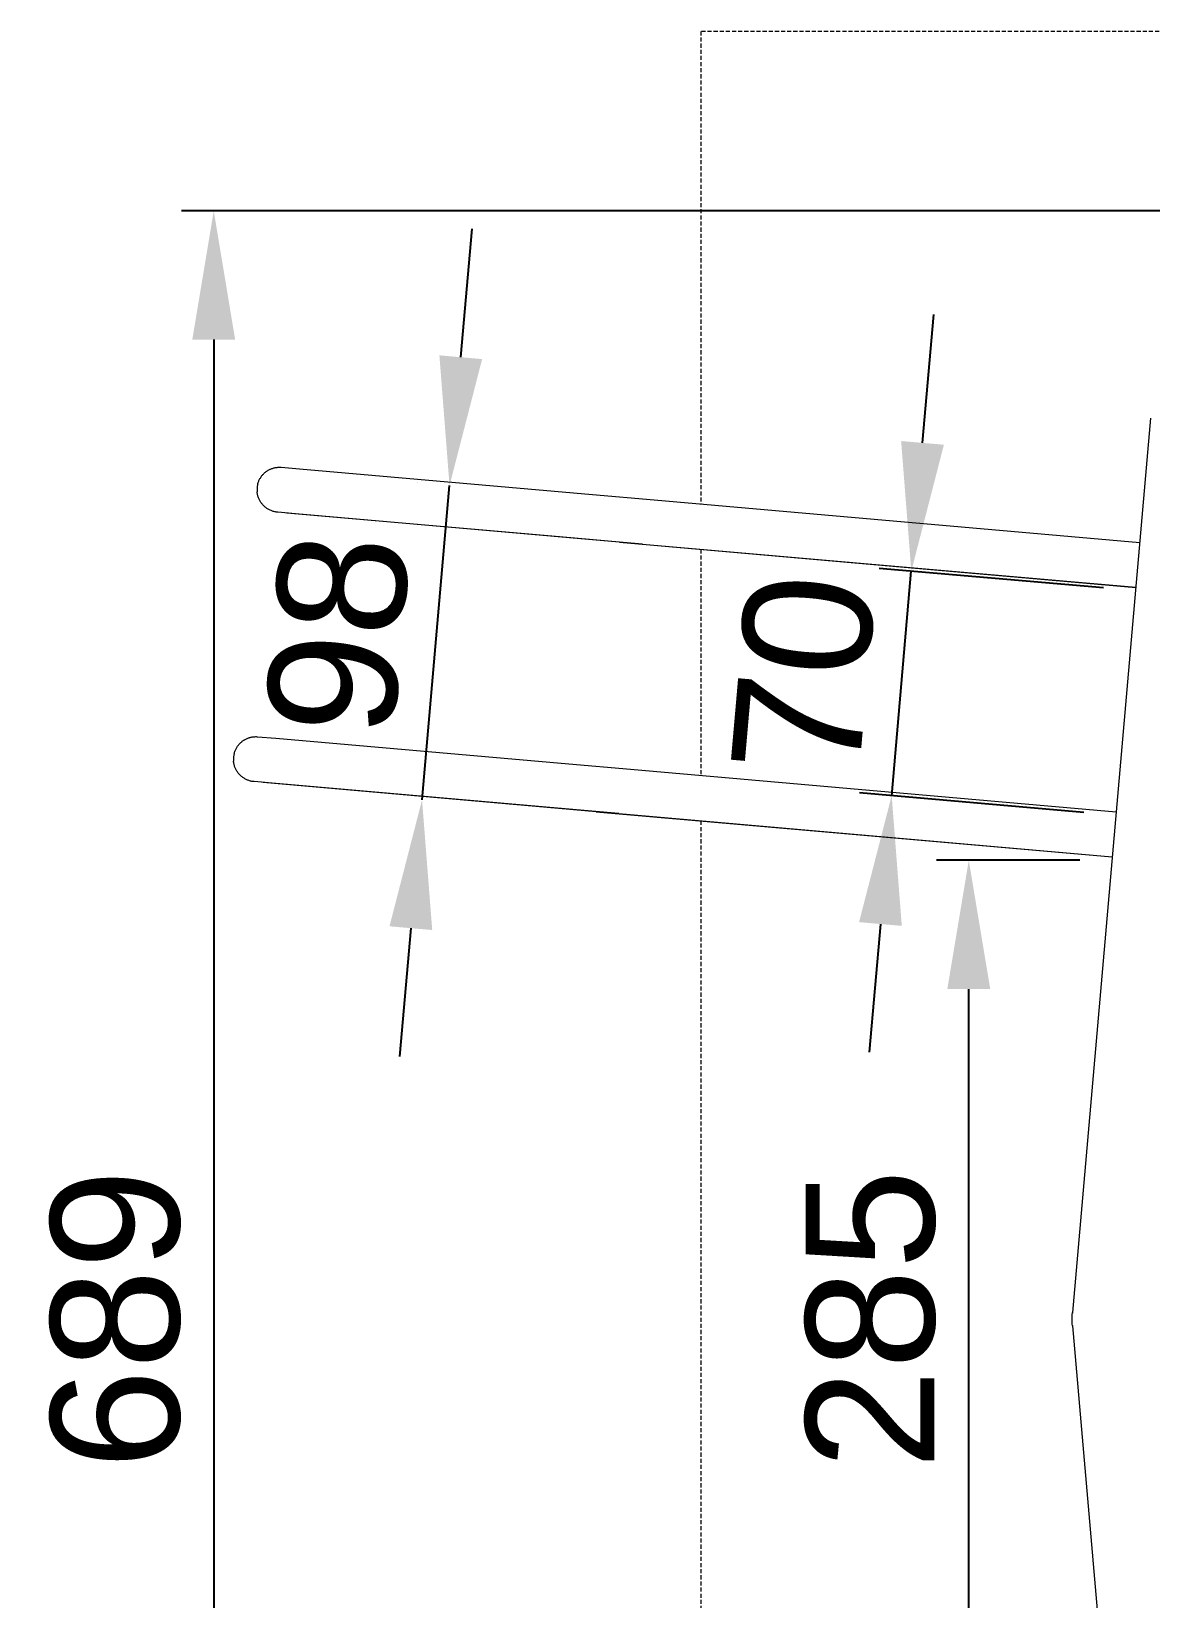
# Model space of a CAD drawing. Header units: millimetres. Extents: x -279 to 4999, y 61 to 3536.
# Drawn here: x -279.2 to 68.6, y 1614.9 to 2101.7 of the extents above; entities that cross this region are included whole.
import ezdxf

# ---------------------------------------------------------------- set-up
doc = ezdxf.new("R2010")
doc.units = ezdxf.units.MM
doc.linetypes.add('HIDDEN', pattern=[1.905, 1.27, -0.635])
for name, color, linetype, lineweight in [('ZANO_R', 7, 'Continuous', 0), ('ZANO_R_przerywana', 7, 'HIDDEN', 0), ('ZANO_W', 1, 'Continuous', 0)]:
    doc.layers.add(name, color=color, linetype=linetype, lineweight=lineweight)
doc.styles.add('Arial', font='arial.ttf')
doc.styles.get("Standard").update_dxf_attribs({"font": 'ARIALUNI.TTF'})
doc.dimstyles.new('pl i ang', dxfattribs={"dimtxt": 50, "dimasz": 50, "dimexe": 1.25, "dimexo": 0.625, "dimgap": 10, "dimtad": 1, "dimtoh": 1, "dimtxsty": 'Standard', "dimcen": 2.5, "dimclrd": 1, "dimclre": 1, "dimclrt": 1, "dimadec": 0, "dimazin": 0, "dimtfac": 1, "dimtmove": 0, "dimatfit": 3, "dimfxl": 1, "dimarcsym": 1})

# ---------------------------------------------------------------- blocks, each defined once
blk = doc.blocks.new('*D422')
at = {"layer": 'ZANO_W', "color": 1, "lineweight": -2}
for p, q in [((85.53, 2045.99), (-232.53, 2045.99)), ((-222.53, 2005.99), (-222.53, 1397.44)), ((86.36, 1357.44), (-232.53, 1357.44))]:
    blk.add_line(p, q, dxfattribs=at)
at = {"layer": 'ZANO_W', "color": 1}
for points in [[(-215.87, 2005.99), (-229.2, 2005.99), (-222.53, 2045.99)], [(-229.2, 1397.44), (-215.87, 1397.44), (-222.53, 1357.44)]]:
    blk.add_solid(points, dxfattribs=at)
at = {"layer": 'ZANO_W', "color": 1, "insert": (-252.96, 1701.71), "char_height": 40, "attachment_point": 5, "rotation": 90, "style": 'Arial'}
blk.add_mtext('689', dxfattribs=at)
blk = doc.blocks.new('*D423')
at = {"layer": 'ZANO_W', "color": 1, "lineweight": -2}
for p, q in [((-2.3, 1973.9), (1.19, 2013.75)), ((53.93, 1928.83), (-15.74, 1934.92)), ((-11.88, 1864.32), (-5.78, 1934.05)), ((47.83, 1859.09), (-21.84, 1865.19)), ((-15.37, 1824.47), (-18.85, 1784.62))]:
    blk.add_line(p, q, dxfattribs=at)
at = {"layer": 'ZANO_W', "color": 1}
for points in [[(-8.94, 1974.48), (4.35, 1973.32), (-5.78, 1934.05)], [(-8.73, 1823.89), (-22.01, 1825.05), (-11.88, 1864.32)]]:
    blk.add_solid(points, dxfattribs=at)
at = {"layer": 'ZANO_W', "color": 1, "insert": (-39.14, 1901.84), "char_height": 40, "attachment_point": 5, "rotation": 85, "style": 'Arial'}
blk.add_mtext('70', dxfattribs=at)
blk = doc.blocks.new('*D424')
at = {"layer": 'ZANO_W', "color": 1, "lineweight": -2}
for p, q in [((-145.77, 2000.5), (-142.28, 2040.35)), ((-159.22, 1961.53), (-159.22, 1961.53)), ((-157.8, 1863.03), (-149.26, 1960.66)), ((-167.76, 1863.9), (-167.76, 1863.9)), ((-161.28, 1823.18), (-164.77, 1783.33))]:
    blk.add_line(p, q, dxfattribs=at)
at = {"layer": 'ZANO_W', "color": 1}
for points in [[(-152.41, 2001.09), (-139.13, 1999.92), (-149.26, 1960.66)], [(-154.64, 1822.6), (-167.92, 1823.76), (-157.8, 1863.03)]]:
    blk.add_solid(points, dxfattribs=at)
at = {"layer": 'ZANO_W', "color": 1, "insert": (-183.83, 1914.49), "char_height": 40, "attachment_point": 5, "rotation": 85, "style": 'Arial'}
blk.add_mtext('98', dxfattribs=at)
blk = doc.blocks.new('*D425')
at = {"layer": 'ZANO_W', "color": 1, "lineweight": -2}
for p, q in [((46.58, 1844.27), (2.08, 1844.27)), ((12.08, 1599.16), (12.08, 1804.27)), ((46.58, 1559.16), (2.08, 1559.16))]:
    blk.add_line(p, q, dxfattribs=at)
at = {"layer": 'ZANO_W', "color": 1}
for points in [[(18.75, 1804.27), (5.42, 1804.27), (12.08, 1844.27)], [(5.42, 1599.16), (18.75, 1599.16), (12.08, 1559.16)]]:
    blk.add_solid(points, dxfattribs=at)
at = {"layer": 'ZANO_W', "color": 1, "insert": (-18.34, 1701.72), "char_height": 40, "attachment_point": 5, "rotation": 90, "style": 'Arial'}
blk.add_mtext('285', dxfattribs=at)

msp = doc.modelspace()

# ---------------------------------------------------------------- linework, layer by layer
at = {"layer": 'ZANO_R'}
for p, q in [((68.59, 1981.59), (44.29, 1703.82)), ((-208.71, 1961.57), (-208.64, 1961.78)), ((-208.64, 1961.78), (-208.56, 1961.99)), ((-208.56, 1961.99), (-208.47, 1962.19)), ((-208.47, 1962.19), (-208.38, 1962.4)), ((-208.38, 1962.4), (-208.27, 1962.6)), ((-208.27, 1962.6), (-208.17, 1962.79)), ((-208.17, 1962.79), (-208.05, 1962.99)), ((-208.05, 1962.99), (-207.93, 1963.18)), ((-207.93, 1963.18), (-207.81, 1963.36)), ((-207.81, 1963.36), (-207.67, 1963.55)), ((-207.67, 1963.55), (-207.54, 1963.72)), ((-207.54, 1963.72), (-207.4, 1963.89)), ((-207.4, 1963.89), (-207.25, 1964.06)), ((-207.25, 1964.06), (-207.1, 1964.22)), ((-207.1, 1964.22), (-206.93, 1964.39)), ((-206.93, 1964.39), (-206.75, 1964.55)), ((-206.75, 1964.55), (-206.62, 1964.67)), ((-206.62, 1964.67), (-206.48, 1964.78)), ((-206.48, 1964.78), (-206.34, 1964.9)), ((-206.34, 1964.9), (-206.19, 1965)), ((-206.19, 1965), (-206.04, 1965.11)), ((-206.04, 1965.11), (-205.89, 1965.21)), ((-205.89, 1965.21), (-205.74, 1965.31)), ((-205.74, 1965.31), (-205.59, 1965.4)), ((-205.59, 1965.4), (-205.4, 1965.5)), ((-205.4, 1965.5), (-205.22, 1965.6)), ((-205.22, 1965.6), (-205.03, 1965.69)), ((-205.03, 1965.69), (-204.84, 1965.77)), ((-204.84, 1965.77), (-204.64, 1965.85)), ((-204.64, 1965.85), (-204.45, 1965.93)), ((-204.45, 1965.93), (-204.25, 1965.99)), ((-204.25, 1965.99), (-204.05, 1966.06)), ((-204.05, 1966.06), (-203.85, 1966.11)), ((-203.85, 1966.11), (-203.64, 1966.16)), ((-203.64, 1966.16), (-203.44, 1966.21)), ((-203.44, 1966.21), (-203.23, 1966.25)), ((-203.23, 1966.25), (-203.02, 1966.28)), ((-203.02, 1966.28), (-202.81, 1966.3)), ((-202.81, 1966.3), (-202.6, 1966.32)), ((-202.6, 1966.32), (-202.39, 1966.33)), ((-202.39, 1966.33), (-202.18, 1966.34)), ((-202.18, 1966.34), (-201.98, 1966.34)), ((-201.98, 1966.34), (-201.77, 1966.33)), ((-201.77, 1966.33), (-201.56, 1966.32)), ((-201.56, 1966.32), (-195.88, 1965.83)), ((-195.88, 1965.83), (-102.44, 1957.67)), ((-209.07, 1959.71), (-209.08, 1959.47)), ((-209.08, 1959.47), (-209.08, 1959.22)), ((-209.08, 1959.22), (-209.07, 1958.98)), ((-209.05, 1959.95), (-209.07, 1959.71)), ((-209.07, 1958.98), (-209.05, 1958.74)), ((-209.03, 1960.19), (-209.05, 1959.95)), ((-209.03, 1958.5), (-209.05, 1958.74)), ((-208.99, 1960.43), (-209.03, 1960.19)), ((-208.99, 1958.26), (-209.03, 1958.5)), ((-208.95, 1960.67), (-208.99, 1960.43)), ((-208.95, 1958.03), (-208.99, 1958.26)), ((-208.9, 1960.91), (-208.95, 1960.67)), ((-208.9, 1957.79), (-208.95, 1958.03)), ((-208.84, 1961.14), (-208.9, 1960.91)), ((-208.85, 1957.56), (-208.9, 1957.79)), ((-208.78, 1957.33), (-208.85, 1957.56)), ((-208.84, 1961.14), (-208.78, 1961.36)), ((-208.78, 1961.36), (-208.71, 1961.57)), ((-208.71, 1957.1), (-208.78, 1957.33)), ((-208.63, 1956.88), (-208.71, 1957.1)), ((-102.44, 1957.67), (-88.11, 1956.41)), ((-208.54, 1956.65), (-208.63, 1956.88)), ((-208.45, 1956.43), (-208.54, 1956.65)), ((-208.34, 1956.22), (-208.45, 1956.43)), ((-208.23, 1956), (-208.34, 1956.22)), ((-208.11, 1955.8), (-208.23, 1956)), ((-207.99, 1955.59), (-208.11, 1955.8)), ((-207.86, 1955.39), (-207.99, 1955.59)), ((-207.72, 1955.2), (-207.86, 1955.39)), ((-207.57, 1955), (-207.72, 1955.2)), ((-207.42, 1954.82), (-207.57, 1955)), ((-207.26, 1954.64), (-207.42, 1954.82)), ((-207.1, 1954.46), (-207.26, 1954.64)), ((-206.93, 1954.3), (-207.1, 1954.46)), ((-206.75, 1954.13), (-206.93, 1954.3)), ((-206.57, 1953.97), (-206.75, 1954.13)), ((-206.39, 1953.82), (-206.57, 1953.97)), ((-206.2, 1953.68), (-206.39, 1953.82)), ((-206, 1953.54), (-206.2, 1953.68)), ((-205.8, 1953.41), (-206, 1953.54)), ((-205.59, 1953.29), (-205.8, 1953.41)), ((-205.38, 1953.17), (-205.59, 1953.29)), ((-205.17, 1953.06), (-205.38, 1953.17)), ((-204.95, 1952.96), (-205.17, 1953.06)), ((-204.73, 1952.86), (-204.95, 1952.96)), ((-204.51, 1952.78), (-204.73, 1952.86)), ((-204.29, 1952.7), (-204.51, 1952.78)), ((-204.06, 1952.63), (-204.29, 1952.7)), ((-203.83, 1952.56), (-204.06, 1952.63)), ((-203.59, 1952.51), (-203.83, 1952.56)), ((-203.36, 1952.46), (-203.59, 1952.51)), ((-203.12, 1952.42), (-203.36, 1952.46)), ((-202.88, 1952.39), (-203.12, 1952.42)), ((-202.65, 1952.36), (-202.88, 1952.39)), ((-197.09, 1951.88), (-202.65, 1952.36)), ((-115.12, 1944.67), (-199.82, 1952.11)), ((-88.11, 1956.41), (65.21, 1943)), ((-103.66, 1943.72), (-197.09, 1951.88)), ((-96.4, 1943.03), (-115.12, 1944.67)), ((-89.33, 1942.47), (-103.66, 1943.72)), ((-96.4, 1943.03), (63.99, 1929)), ((-89.33, 1942.47), (63.99, 1929.05)), ((-215.6, 1878.92), (-215.49, 1879.11)), ((-215.49, 1879.11), (-215.37, 1879.31)), ((-215.37, 1879.31), (-215.25, 1879.5)), ((-215.25, 1879.5), (-215.13, 1879.68)), ((-215.13, 1879.68), (-215, 1879.86)), ((-215, 1879.86), (-214.86, 1880.04)), ((-214.86, 1880.04), (-214.72, 1880.21)), ((-214.72, 1880.21), (-214.57, 1880.38)), ((-214.57, 1880.38), (-214.42, 1880.54)), ((-214.42, 1880.54), (-214.25, 1880.71)), ((-214.25, 1880.71), (-214.07, 1880.87)), ((-214.07, 1880.87), (-213.94, 1880.99)), ((-213.94, 1880.99), (-213.8, 1881.1)), ((-213.8, 1881.1), (-213.66, 1881.22)), ((-213.66, 1881.22), (-213.51, 1881.32)), ((-213.51, 1881.32), (-213.36, 1881.43)), ((-213.36, 1881.43), (-213.21, 1881.53)), ((-213.21, 1881.53), (-213.06, 1881.63)), ((-213.06, 1881.63), (-212.91, 1881.72)), ((-212.91, 1881.72), (-212.72, 1881.82)), ((-212.72, 1881.82), (-212.54, 1881.92)), ((-212.54, 1881.92), (-212.35, 1882.01)), ((-212.35, 1882.01), (-212.16, 1882.09)), ((-212.16, 1882.09), (-211.97, 1882.17)), ((-211.97, 1882.17), (-211.77, 1882.25)), ((-211.77, 1882.25), (-211.57, 1882.31)), ((-211.57, 1882.31), (-211.37, 1882.38)), ((-211.37, 1882.38), (-211.17, 1882.43)), ((-211.17, 1882.43), (-210.96, 1882.48)), ((-210.96, 1882.48), (-210.76, 1882.53)), ((-210.76, 1882.53), (-210.55, 1882.56)), ((-210.55, 1882.56), (-210.34, 1882.6)), ((-210.34, 1882.6), (-210.13, 1882.62)), ((-210.13, 1882.62), (-209.92, 1882.64)), ((-209.92, 1882.64), (-209.71, 1882.65)), ((-209.71, 1882.65), (-209.5, 1882.66)), ((-209.5, 1882.66), (-209.3, 1882.66)), ((-209.3, 1882.66), (-209.09, 1882.65)), ((-209.09, 1882.65), (-208.88, 1882.64)), ((-208.88, 1882.64), (-203.2, 1882.15)), ((-203.2, 1882.15), (-109.77, 1873.99)), ((-216.39, 1876.03), (-216.4, 1875.79)), ((-216.4, 1875.79), (-216.4, 1875.54)), ((-216.4, 1875.54), (-216.39, 1875.3)), ((-216.37, 1876.27), (-216.39, 1876.03)), ((-216.39, 1875.3), (-216.37, 1875.06)), ((-216.35, 1876.51), (-216.37, 1876.27)), ((-216.35, 1874.82), (-216.37, 1875.06)), ((-216.31, 1876.75), (-216.35, 1876.51)), ((-216.32, 1874.58), (-216.35, 1874.82)), ((-216.27, 1874.35), (-216.32, 1874.58)), ((-216.27, 1876.99), (-216.31, 1876.75)), ((-216.22, 1877.23), (-216.27, 1876.99)), ((-216.23, 1874.11), (-216.27, 1874.35)), ((-216.16, 1877.46), (-216.22, 1877.23)), ((-216.16, 1877.46), (-216.1, 1877.68)), ((-216.1, 1877.68), (-216.03, 1877.89)), ((-216.03, 1877.89), (-215.96, 1878.1)), ((-215.96, 1878.1), (-215.88, 1878.31)), ((-215.88, 1878.31), (-215.79, 1878.51)), ((-215.79, 1878.51), (-215.7, 1878.72)), ((-215.7, 1878.72), (-215.6, 1878.92)), ((-216.17, 1873.88), (-216.23, 1874.11)), ((-216.1, 1873.65), (-216.17, 1873.88)), ((-216.03, 1873.42), (-216.1, 1873.65)), ((-215.95, 1873.2), (-216.03, 1873.42)), ((-215.86, 1872.97), (-215.95, 1873.2)), ((-215.77, 1872.75), (-215.86, 1872.97)), ((-215.66, 1872.54), (-215.77, 1872.75)), ((-215.55, 1872.32), (-215.66, 1872.54)), ((-215.43, 1872.12), (-215.55, 1872.32)), ((-215.31, 1871.91), (-215.43, 1872.12)), ((-215.18, 1871.71), (-215.31, 1871.91)), ((-215.04, 1871.51), (-215.18, 1871.71)), ((-214.89, 1871.32), (-215.04, 1871.51)), ((-214.74, 1871.14), (-214.89, 1871.32)), ((-214.58, 1870.96), (-214.74, 1871.14)), ((-214.42, 1870.78), (-214.58, 1870.96)), ((-214.25, 1870.61), (-214.42, 1870.78)), ((-214.08, 1870.45), (-214.25, 1870.61)), ((-213.89, 1870.29), (-214.08, 1870.45)), ((-213.71, 1870.14), (-213.89, 1870.29)), ((-213.52, 1870), (-213.71, 1870.14)), ((-213.32, 1869.86), (-213.52, 1870)), ((-213.12, 1869.73), (-213.32, 1869.86)), ((-212.91, 1869.61), (-213.12, 1869.73)), ((-212.71, 1869.49), (-212.91, 1869.61)), ((-212.49, 1869.38), (-212.71, 1869.49)), ((-212.28, 1869.28), (-212.49, 1869.38)), ((-212.06, 1869.18), (-212.28, 1869.28)), ((-109.77, 1873.99), (-95.43, 1872.73)), ((-95.43, 1872.73), (57.89, 1859.32)), ((-211.83, 1869.1), (-212.06, 1869.18)), ((-211.61, 1869.02), (-211.83, 1869.1)), ((-211.38, 1868.95), (-211.61, 1869.02)), ((-211.15, 1868.88), (-211.38, 1868.95)), ((-210.91, 1868.83), (-211.15, 1868.88)), ((-210.68, 1868.78), (-210.91, 1868.83)), ((-210.44, 1868.74), (-210.68, 1868.78)), ((-210.2, 1868.71), (-210.44, 1868.74)), ((-209.97, 1868.68), (-210.2, 1868.71)), ((-204.42, 1868.2), (-209.97, 1868.68)), ((-122.44, 1860.99), (-207.14, 1868.43)), ((-110.98, 1860.04), (-204.42, 1868.2)), ((-103.72, 1859.35), (-122.44, 1860.99)), ((-96.65, 1858.79), (-110.98, 1860.04)), ((-103.72, 1859.35), (56.67, 1845.32)), ((-96.65, 1858.79), (56.67, 1845.37)), ((44.24, 1703.12), (44.29, 1703.81)), ((44.29, 1703.81), (44.55, 1703.84)), ((44.19, 1701.72), (44.2, 1702.42)), ((44.2, 1701.02), (44.19, 1701.72)), ((44.2, 1702.42), (44.24, 1703.12)), ((44.24, 1700.32), (44.2, 1701.02)), ((44.29, 1699.63), (44.24, 1700.32)), ((44.55, 1699.6), (44.29, 1699.63)), ((44.29, 1699.62), (68.59, 1421.85))]:
    msp.add_line(p, q, dxfattribs=at)
at = {"layer": 'ZANO_R_przerywana'}
for p, q in [((-71.13, 2101.72), (-71.13, 1954.93)), ((278.87, 2101.72), (-71.13, 2101.72)), ((-71.13, 1940.82), (-71.13, 1870.61)), ((-71.13, 1856.5), (-71.13, 1546.94))]:
    msp.add_line(p, q, dxfattribs=at)

# ---------------------------------------------------------------- dimensions: what is measured, and where the dimension line sits
at = {"layer": 'ZANO_W'}
for base, p1, p2, picture, middle in [((-222.53, 1357.44), (95.53, 2045.99), (96.36, 1357.44), '*D422', (-252.96, 1701.71)), ((12.08, 1844.27), (56.58, 1559.16), (56.58, 1844.27), '*D425', (-18.34, 1701.72))]:
    dim = msp.add_linear_dim(base=base, p1=p1, p2=p2, angle=90, dimstyle='pl i ang', override={"dimtxt": 40, "dimasz": 40, "dimexe": 10, "dimexo": 10, "dimtoh": 0, "dimdec": 0, "dimtxsty": 'Arial', "dimtdec": 0, "dimtmove": 1}, dxfattribs=at)
    dim.commit()
    dim.dimension.update_dxf_attribs({"geometry": picture, "text_midpoint": middle})
dim = msp.add_aligned_dim(p1=(-157.8, 1863.03), p2=(-149.26, 1960.66), distance=0, dimstyle='pl i ang', override={"dimtxt": 40, "dimasz": 40, "dimexe": 10, "dimexo": 10, "dimtoh": 0, "dimdec": 0, "dimtxsty": 'Arial', "dimtdec": 0, "dimtmove": 1}, dxfattribs=at)
dim.commit()
dim.dimension.update_dxf_attribs({"geometry": '*D424', "text_midpoint": (-183.83, 1914.49)})
dim = msp.add_linear_dim(base=(-5.78, 1934.05), p1=(57.8, 1858.22), p2=(63.9, 1927.96), angle=85, dimstyle='pl i ang', override={"dimtxt": 40, "dimasz": 40, "dimexe": 10, "dimexo": 10, "dimtoh": 0, "dimdec": 0, "dimtxsty": 'Arial', "dimtdec": 0, "dimtmove": 1}, dxfattribs=at)
dim.commit()
dim.dimension.update_dxf_attribs({"geometry": '*D423', "text_midpoint": (-8.83, 1899.18), "dimtype": 161})

doc.saveas('drawing.dxf')
